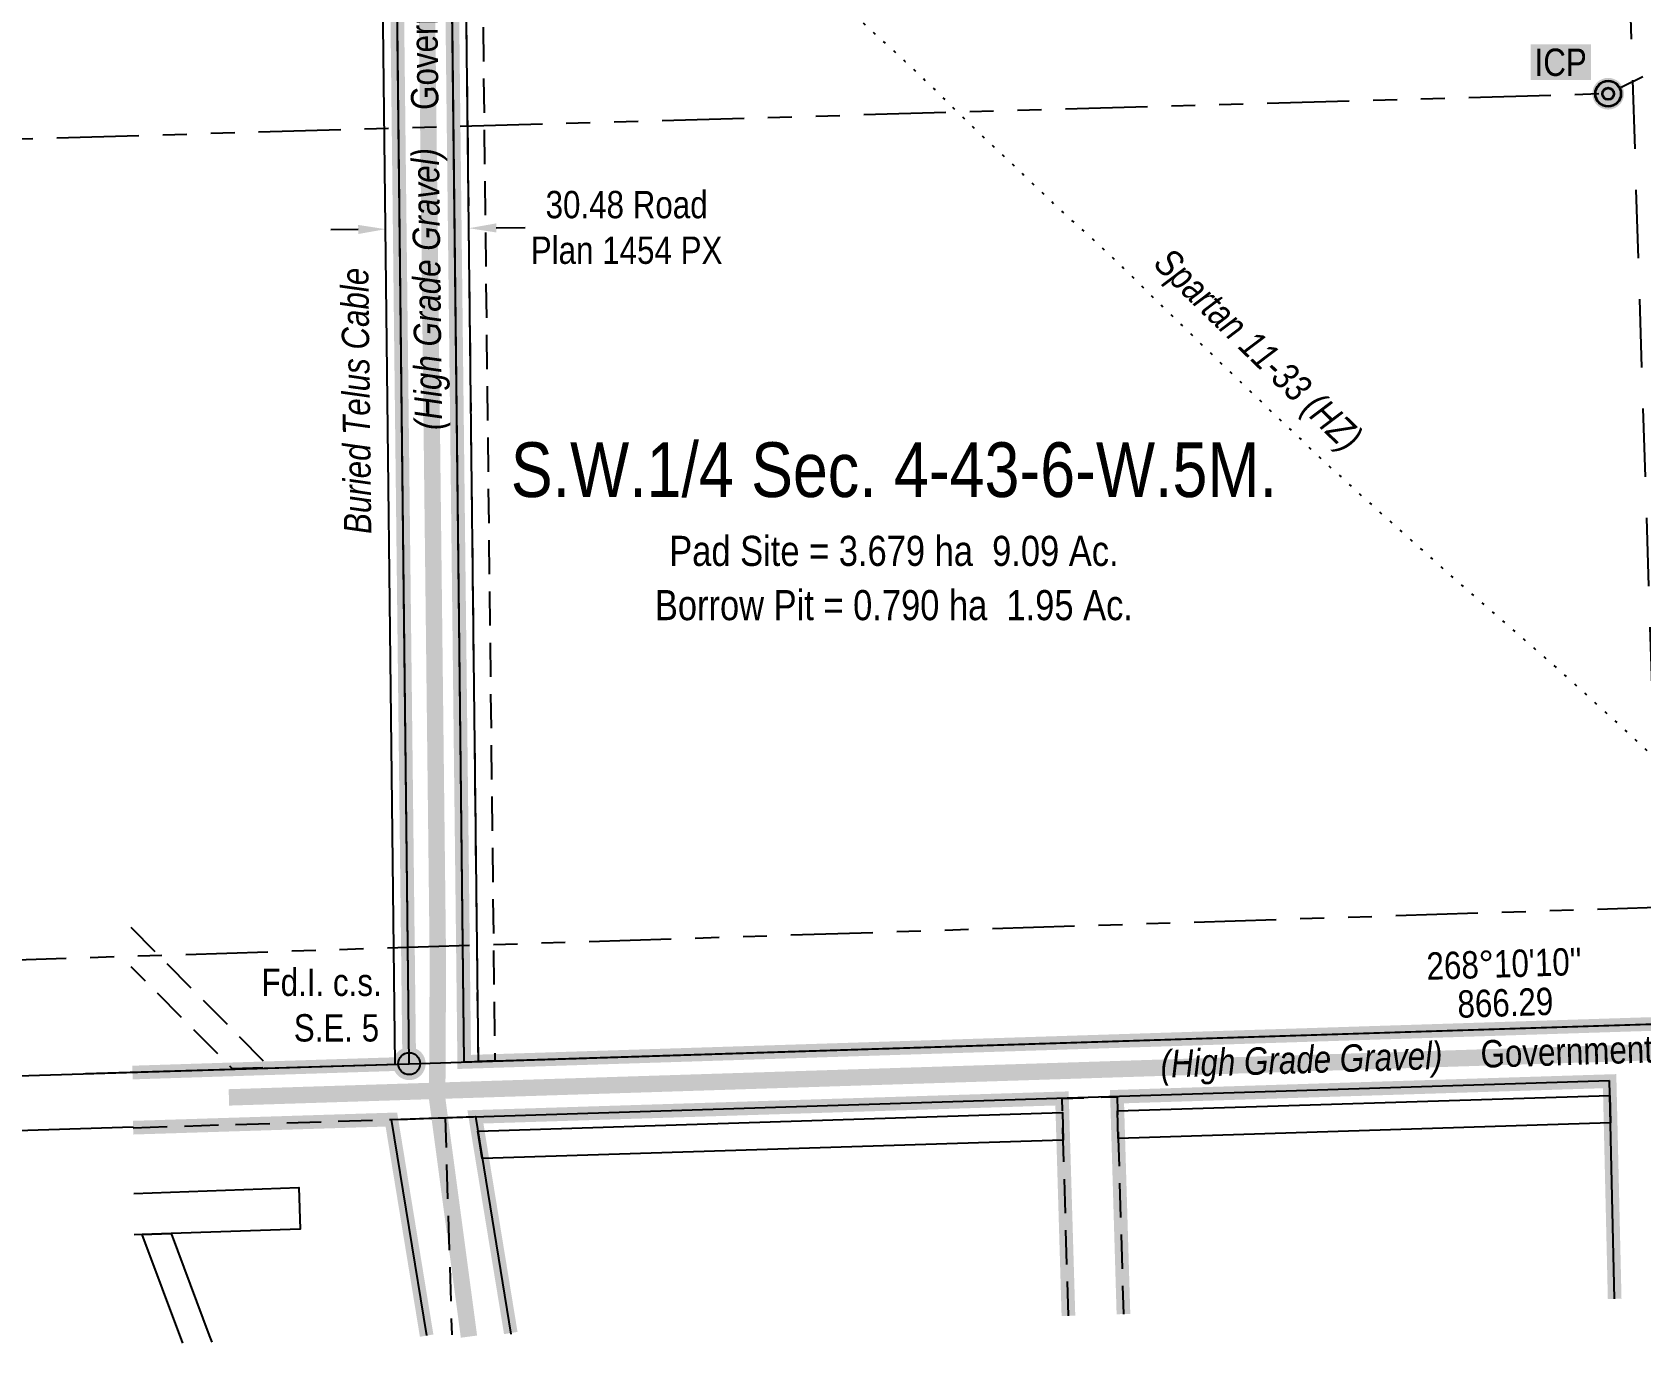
# Model space of a CAD drawing. Extents: x 640289 to 652763, y 5833822 to 5839625.
# Drawn here: x 647009 to 647597, y 5837583 to 5838062 of the extents above; entities that cross this region are included whole.
import ezdxf
from ezdxf.enums import TextEntityAlignment as Align

# ---------------------------------------------------------------- set-up
doc = ezdxf.new("R2010")
doc.units = 0
doc.header["$LTSCALE"] = 5
doc.header["$PDMODE"] = 34
doc.header["$PDSIZE"] = 0.03
for name, pattern in [('CENTERLINEX3', [5, 2.5, -1, 0.5, -1]), ('foc-ACCESSROAD', [3.75, 2.5, -1.25]), ('foc-DOT', [1, 0.2, -0.8]), ('foc-DRILLPATH', [14.75, 6, -1.75, 1.75, -1.75, 1.75, -1.75]), ('foc-FLOWLINE', [3.75, 2.5, -1.25]), ('foc-LSD', [8, 5, -3])]:
    doc.linetypes.add(name, pattern=pattern)
doc.layers.get('Defpoints').update_dxf_attribs({"color": 9})
for name, color, linetype in [('AS-POWER', 104, 'foc-POWER'), ('AS-ROADS', 254, 'Continuous'), ('AS-TELUS', 224, 'foc-TEL'), ('C-FLOWLINE', 13, 'foc-FLOWLINE'), ('C-RW', 13, 'Continuous'), ('C-SYMBOL', 7, 'Continuous'), ('C-WS', 13, 'foc-ACCESSROAD'), ('DETAIL-HZ-Existing', 8, 'foc-DOT'), ('DRILL-T', 8, 'Continuous'), ('F-EZE', 190, 'foc-FLOWLINE'), ('L-AREAREQUIRED', 7, 'Continuous'), ('L-BD', 7, 'Continuous'), ('L-MON', 1, 'Continuous'), ('L-MON-T', 1, 'Continuous'), ('L-ROAD-T', 7, 'Continuous'), ('L-SEC', 7, 'Continuous'), ('L-SECTION-LSD', 7, 'foc-LSD'), ('L-TITLEDB', 4, 'Continuous'), ('L-TITLEDB-T', 4, 'Continuous'), ('P-PDRILLPATH', 12, 'foc-DRILLPATH')]:
    doc.layers.add(name, color=color, linetype=linetype)
doc.layers.add('AS-TRAPPER BOUNDARY', color=7, linetype='CENTERLINEX3', true_color=0xb85c00, transparency=0.6)
doc.layers.add('T-TEXT', color=48, linetype='Continuous', lineweight=18)
doc.styles.add('100L', font='ARIALN.TTF', dxfattribs={"height": 11})
doc.styles.add('175L', font='ARIALN.TTF', dxfattribs={"height": 20})
doc.styles.add('80CG', font='ARIALN.TTF', dxfattribs={"height": 10})
doc.styles.add('80L', font='ARIALN.TTF', dxfattribs={"height": 10})
doc.styles.add('80LS', font='ARIALNI.TTF', dxfattribs={"height": 10})
doc.styles.add('foc-LtypeFont', font='ARIALN.TTF', dxfattribs={"height": 7.35})
doc.linetypes.add('foc-POWER', pattern='A,6,-1,["P",foc-LtypeFont,S=0.2,R=0,X=-0.625,Y=-0.75],-1.24,4', length=12.24)
doc.linetypes.add('foc-POWER-NOLINE', pattern='A,0,-4,["P",foc-LtypeFont,S=0.2,R=0,X=-0.625,Y=-0.75],-8.24', length=12.24)
doc.linetypes.add('foc-TEL', pattern='A,2,-1,["T",foc-LtypeFont,S=0.2,R=0,X=-0.425,Y=-0.75],-1.24,8', length=12.24)
doc.linetypes.add('foc-TEL-NOLINE', pattern='A,0,-2,["T",foc-LtypeFont,S=0.2,R=0,X=-0.425,Y=-0.75],-10.24', length=12.24)
doc.dimstyles.new('Compass 5 000', dxfattribs={"dimscale": 5, "dimtxt": 9, "dimasz": 2, "dimexe": 0.2, "dimexo": 0.0625, "dimgap": 0.5, "dimtad": 0, "dimtih": 1, "dimtoh": 1, "dimzin": 0, "dimdsep": 46, "dimtxsty": '80CG', "dimcen": 0.1, "dimse1": 1, "dimse2": 1, "dimclrd": 256, "dimclrt": 256, "dimaunit": 1, "dimadec": 4, "dimazin": 0, "dimtfac": 0.06, "dimtofl": 0, "dimtmove": 0, "dimatfit": 1, "dimfxl": 0.2, "dimtolj": 1, "dimtzin": 0, "dimlwd": -1, "dimarcsym": 0})

# ---------------------------------------------------------------- blocks, each defined once
blk = doc.blocks.new('fdia')
at = {"color": 255, "const_width": 1}
blk.add_lwpolyline([(-0.5, 0, 1), (0.5, 0, 1)], format="xyb", close=True, dxfattribs=at)
blk = doc.blocks.new('Fdiaa')
blk.add_blockref('fdia', (0, 0))
blk = doc.blocks.new('fdib')
at = {"color": 1, "const_width": 1.6}
blk.add_lwpolyline([(-0.4, 0, 1), (0.4, 0, 1)], format="xyb", close=True, dxfattribs=at)
at = {"color": 1}
blk.add_circle((0, 0), 0.8, dxfattribs=at)
blk = doc.blocks.new('Fdibb')
blk.add_blockref('fdib', (0, 0))
blk = doc.blocks.new('fdicc')
for name in ['Fdibb', 'Fdiaa']:
    blk.add_blockref(name, (0, 0))
blk = doc.blocks.new('FDI')
blk.add_blockref('fdicc', (0, 0))
blk = doc.blocks.new('*D52')
at = {"layer": 'Defpoints', "color": 0, "transparency": 16777216}
for p in [(647137.52, 5838044.44), (647167.99, 5838044.79), (647168.61, 5837990.83)]:
    blk.add_point(p, dxfattribs=at)
at = {"layer": 'L-TITLEDB-T', "transparency": 16777216}
for p, q in [((647128.14, 5837990.37), (647118.14, 5837990.26)), ((647178.61, 5837990.95), (647189.18, 5837991.07))]:
    blk.add_line(p, q, dxfattribs=at)
for points in [[(647128.12, 5837992.04), (647128.16, 5837988.71), (647138.14, 5837990.49)], [(647178.59, 5837992.61), (647178.63, 5837989.28), (647168.61, 5837990.83)]]:
    blk.add_solid(points, dxfattribs=at)
at = {"layer": 'L-TITLEDB-T', "transparency": 16777216, "insert": (647226.24, 5837991.07), "char_height": 10, "attachment_point": 5, "style": '80CG'}
blk.add_mtext('\\A1;30.48 Road\\PPlan 1454 PX', dxfattribs=at)
blk = doc.blocks.new('plbh')
at = {"layer": 'L-MON'}
h = blk.add_hatch(color=255, dxfattribs=at)
h.dxf.hatch_style = 1
edge = h.paths.add_edge_path()
edge.add_arc((0, 0), 1.16, 0, 360)
h = blk.add_hatch(color=256, dxfattribs=at)
h.dxf.hatch_style = 1
h.paths.add_polyline_path([(-0.96, 0, 1), (0.96, 0, 1)])
h.paths.add_polyline_path([(0.91, 0, -1), (-0.91, 0, -1)], flags=16)
h.paths.add_polyline_path([(0.45, 0, -1), (-0.45, 0, -1)], flags=0)
h = blk.add_hatch(color=256, dxfattribs=at)
h.dxf.hatch_style = 1
h.paths.add_polyline_path([(-0.45, 0, 1), (0.45, 0, 1)])
h.paths.add_polyline_path([(0.4, 0, -1), (-0.4, 0, -1)], flags=16)
at = {"layer": 'L-MON', "color": 240}
for radius in [0.96, 0.91, 0.45, 0.4]:
    blk.add_circle((0, 0), radius, dxfattribs=at)
blk = doc.blocks.new('ICP_text')
at = {"color": 14, "insert": (-10.78, -0.47), "char_height": 10, "attachment_point": 5, "style": '80L', "bg_fill": 1, "box_fill_scale": 1.15, "bg_fill_color": 255, "bg_fill_transparency": 0}
blk.add_mtext_dynamic_manual_height_columns('ICP', width=19.0702, gutter_width=47.5, heights=[0], dxfattribs=at)

msp = doc.modelspace()

# ---------------------------------------------------------------- linework, layer by layer
at = {"layer": 'AS-POWER', "linetype": 'foc-POWER-NOLINE', "flags": 128}
for points in [[(647166.897, 5837686.073), (647158.869, 5838391.633)], [(647028.471, 5837681.791), (647146.789, 5837685.43), (648012.384, 5837713.09), (648111.155, 5837716.246)]]:
    msp.add_lwpolyline(points, dxfattribs=at)
at = {"layer": 'AS-ROADS', "const_width": 5.998, "flags": 128}
for points in [[(647168.623, 5837585.659), (647157.011, 5837672.565), (647157.264, 5837722.95), (647146.875, 5838630.024)], [(647080.883, 5837673.107), (648111.478, 5837705.893)]]:
    msp.add_lwpolyline(points, dxfattribs=at)
at = {"layer": 'AS-TELUS', "linetype": 'foc-TEL-NOLINE', "flags": 128}
msp.add_lwpolyline([(647146.789, 5837685.43), (647136.045, 5838629.646)], dxfattribs=at)
at = {"layer": 'AS-TRAPPER BOUNDARY', "color": 52, "true_color": 0xbadd22, "const_width": 4.999, "flags": 128}
msp.add_lwpolyline([(647299.342, 5838260.748), (647427.629, 5838262.069), (647427.002, 5838322.989), (647993.026, 5838329.178), (648012.384, 5837713.09), (647166.897, 5837686.073), (647159.686, 5838319.83), (647298.641, 5838321.414), (647298.782, 5838309.065), (647299.342, 5838260.748)], close=True, dxfattribs=at)
for points in [[(647038.252, 5838318.445), (647139.573, 5838319.6), (647146.789, 5837685.43), (647045.628, 5837682.19)], [(647407.836, 5837593.905), (647405.936, 5837658.128), (647405.639, 5837668.188), (647405.486, 5837673.363), (647585.53, 5837679.039), (647585.651, 5837673.859), (647585.884, 5837663.798), (647587.378, 5837599.462)], [(647183.912, 5837586.973), (647183.578, 5837589.012), (647173.459, 5837650.806), (647171.819, 5837660.822), (647170.975, 5837665.979), (647385.379, 5837672.729), (647385.533, 5837667.554), (647385.83, 5837657.495), (647387.729, 5837593.282)], [(647045.862, 5837662.037), (647140.265, 5837665.012), (647152.803, 5837588.199), (647153.167, 5837586.021)]]:
    msp.add_lwpolyline(points, dxfattribs=at)
at = {"layer": 'C-FLOWLINE', "flags": 128}
msp.add_lwpolyline([(647045.012, 5837735.302), (647095.965, 5837683.974), (647082.211, 5837683.547), (647045.18, 5837720.851)], dxfattribs=at)
at = {"layer": 'C-RW'}
for points in [[(647585.884, 5837663.798), (647405.936, 5837658.128), (647405.639, 5837668.188), (647585.651, 5837673.859), (647585.884, 5837663.798)], [(647385.83, 5837657.495), (647173.459, 5837650.806), (647171.819, 5837660.822), (647385.533, 5837667.554), (647385.83, 5837657.495)]]:
    msp.add_lwpolyline(points, close=True, dxfattribs=at)
at = {"layer": 'C-RW', "flags": 128}
for points in [[(647046.14, 5837638.008), (647106.383, 5837640.179), (647106.87, 5837624.893), (647059.79, 5837623.301), (647049.211, 5837622.942), (647046.316, 5837622.837)], [(647063.993, 5837583.261), (647049.211, 5837622.942), (647059.79, 5837623.301), (647073.673, 5837586.032), (647074.583, 5837583.589)]]:
    msp.add_lwpolyline(points, dxfattribs=at)
at = {"layer": 'C-WS', "flags": 128}
for points in [[(647387.729, 5837593.282), (647385.83, 5837657.495), (647385.533, 5837667.554), (647385.379, 5837672.729), (647405.486, 5837673.363), (647405.639, 5837668.188), (647405.936, 5837658.128), (647407.836, 5837593.905)], [(647045.862, 5837662.037), (647140.265, 5837665.012), (647146.124, 5837665.197), (647159.957, 5837665.633), (647162.303, 5837586.304)]]:
    msp.add_lwpolyline(points, dxfattribs=at)
at = {"layer": 'DETAIL-HZ-Existing', "flags": 128}
msp.add_lwpolyline([(646946.499, 5838402.941), (646946.609, 5838402.924), (646946.774, 5838402.769), (646946.647, 5838402.665), (646946.437, 5838402.659), (646946.16, 5838402.551), (646945.854, 5838402.411), (646945.409, 5838402.248), (646944.727, 5838401.987), (646943.886, 5838401.662), (646942.984, 5838401.384), (646942.207, 5838401.271), (646941.673, 5838401.395), (646941.352, 5838401.755), (646941.108, 5838402.208), (646940.961, 5838402.774), (646941.073, 5838403.368), (646941.38, 5838403.817), (646941.843, 5838404.061), (646942.387, 5838404.268), (646943.01, 5838404.507), (646943.526, 5838404.642), (646943.685, 5838404.667), (646944.251, 5838404.834), (646944.835, 5838405.022), (646945.409, 5838405.229), (646945.922, 5838405.475), (646946.384, 5838405.749), (646946.836, 5838406.013), (646947.21, 5838406.224), (646947.524, 5838406.414), (646947.581, 5838406.525), (646947.391, 5838406.51), (646947.133, 5838406.442), (646946.845, 5838406.373), (646946.557, 5838406.314), (646946.307, 5838406.297), (646946.077, 5838406.31), (646945.845, 5838406.353), (646945.623, 5838406.426), (646945.461, 5838406.511), (646945.211, 5838406.494), (646944.774, 5838406.371), (646944.308, 5838406.246), (646943.79, 5838406.161), (646943.204, 5838406.023), (646942.66, 5838405.837), (646942.155, 5838405.651), (646941.926, 5838405.294), (646942.029, 5838404.857), (646942.194, 5838404.352), (646942.322, 5838403.765), (646942.371, 5838403.147), (646942.451, 5838402.469), (646942.72, 5838401.857), (646943.055, 5838401.347), (646943.39, 5838400.866), (646943.702, 5838400.456), (646943.981, 5838400.184), (646944.226, 5838400.001), (646944.441, 5838399.848), (646944.759, 5838399.607), (646945.169, 5838399.259), (646945.692, 5838398.825), (646946.328, 5838398.334), (646947.066, 5838397.736), (646947.877, 5838397.07), (646948.697, 5838396.404), (646949.527, 5838395.749), (646950.47, 5838395.017), (646951.443, 5838394.246), (646953.43, 5838392.726), (646956.325, 5838390.632), (646958.954, 5838388.71), (646961.386, 5838387.013), (646963.53, 5838385.597), (646965.371, 5838384.572), (646967.081, 5838383.953), (646968.367, 5838383.432), (646969.282, 5838382.969), (646969.979, 5838382.75), (646971.092, 5838382.644), (646971.661, 5838382.701), (646972.198, 5838382.797), (646972.617, 5838382.84), (646972.859, 5838382.777), (646972.827, 5838382.506), (646972.576, 5838382.198), (646972.395, 5838381.903), (646972.101, 5838381.694), (646971.633, 5838381.64), (646971.155, 5838381.565), (646970.738, 5838381.463), (646970.341, 5838381.34), (646969.885, 5838381.207), (646969.368, 5838381.101), (646968.921, 5838381.007), (646968.575, 5838380.857), (646968.299, 5838380.729), (646968.071, 5838380.642), (646967.903, 5838380.577), (646967.715, 5838380.521), (646967.604, 5838380.528), (646967.473, 5838380.584), (646967.412, 5838380.602), (646967.402, 5838380.601), (646967.402, 5838380.591), (646967.465, 5838380.523), (646967.66, 5838380.349), (646968.018, 5838380.08), (646968.56, 5838379.686), (646968.703, 5838379.59), (646969.307, 5838379.138), (646970.24, 5838378.406), (646971.407, 5838377.511), (646972.791, 5838376.412), (646974.381, 5838375.1), (646976.067, 5838373.61), (646977.97, 5838371.896), (646980.147, 5838370.041), (646982.528, 5838368.052), (646985.669, 5838365.386), (646990.803, 5838361.049), (646995.08, 5838357.546), (646997.777, 5838355.376), (647000.657, 5838353.092), (647003.855, 5838350.578), (647007.362, 5838347.742), (647011.129, 5838344.554), (647014.726, 5838341.401), (647018.169, 5838338.364), (647021.847, 5838335.203), (647025.39, 5838332.169), (647028.881, 5838329.193), (647032.559, 5838326.002), (647036.351, 5838322.675), (647040.361, 5838319.104), (647044.507, 5838315.318), (647048.705, 5838311.473), (647053.046, 5838307.512), (647057.375, 5838303.651), (647061.955, 5838299.717), (647066.882, 5838295.594), (647071.727, 5838291.518), (647076.841, 5838287.14), (647082.224, 5838282.481), (647087.372, 5838278.014), (647092.815, 5838273.326), (647098.671, 5838268.27), (647104.036, 5838263.53), (647109.785, 5838258.351), (647115.95, 5838252.645), (647121.987, 5838246.854), (647127.761, 5838241.176), (647133.413, 5838235.554), (647139.425, 5838229.622), (647145.424, 5838223.791), (647151.563, 5838217.953), (647157.821, 5838212.119), (647164.179, 5838206.318), (647170.73, 5838200.423), (647177.137, 5838194.654), (647181.901, 5838190.296), (647183.661, 5838188.668), (647190.251, 5838182.474), (647196.587, 5838176.402), (647203.007, 5838170.183), (647209.625, 5838163.72), (647215.801, 5838157.644), (647222.214, 5838151.354), (647228.987, 5838144.725), (647235.069, 5838138.796), (647241.53, 5838132.558), (647248.062, 5838126.282), (647258.474, 5838116.412), (647268.419, 5838107.138), (647274.492, 5838101.498), (647278.311, 5838097.912), (647288.177, 5838088.595), (647298.081, 5838079.32), (647308.054, 5838070.087), (647318.055, 5838060.924), (647328.105, 5838051.813), (647337.952, 5838042.436), (647347.585, 5838032.872), (647357.393, 5838023.494), (647367.327, 5838014.219), (647377.115, 5838004.8), (647386.962, 5837995.453), (647397.09, 5837986.385), (647406.963, 5837977.138), (647416.646, 5837967.586), (647426.387, 5837958.076), (647436.117, 5837948.615), (647445.917, 5837939.166), (647455.714, 5837929.787), (647465.521, 5837920.409), (647475.348, 5837911.061), (647485.292, 5837901.787), (647495.313, 5837892.645), (647505.441, 5837883.566), (647515.549, 5837874.517), (647525.657, 5837865.458), (647535.842, 5837856.491), (647546.085, 5837847.586), (647556.379, 5837838.673), (647566.583, 5837829.716), (647576.663, 5837820.606), (647586.724, 5837811.446), (647596.706, 5837802.233), (647606.611, 5837792.927), (647616.468, 5837783.57), (647626.286, 5837774.192), (647636.172, 5837764.836), (647646.184, 5837755.644), (647656.262, 5837746.574), (647666.409, 5837737.546), (647676.585, 5837728.569), (647686.71, 5837719.61), (647696.943, 5837710.695), (647707.225, 5837701.841), (647717.401, 5837692.844), (647727.462, 5837683.693), (647737.513, 5837674.532), (647747.553, 5837665.401), (647757.565, 5837656.199), (647767.527, 5837646.985), (647777.559, 5837637.804), (647787.629, 5837628.683), (647797.737, 5837619.594), (647807.826, 5837610.514), (647812.354, 5837606.426)], dxfattribs=at)
at = {"layer": 'F-EZE', "flags": 128}
msp.add_lwpolyline([(647178.071, 5837686.43), (647172.074, 5837686.238), (647164.978, 5838309.832), (647170.976, 5838309.901), (647178.071, 5837686.43)], close=True, dxfattribs=at)
at = {"layer": 'L-SEC'}
for p, q in [((647146.789, 5837685.43), (647137.166, 5838531.101)), ((647166.897, 5837686.073), (647157.278, 5838531.408)), ((647166.897, 5837686.073), (648012.384, 5837713.09)), ((645596.279, 5837637.744), (647146.789, 5837685.43)), ((647147.407, 5837665.325), (647585.333, 5837679.319)), ((647585.333, 5837679.319), (647587.187, 5837599.456)), ((646785.254, 5837654.113), (647045.858, 5837662.323))]:
    msp.add_line(p, q, dxfattribs=at)
at = {"layer": 'L-SECTION-LSD'}
msp.add_line((647604.968, 5837700.071), (647578.123, 5838545.424), dxfattribs=at)
at = {"layer": 'L-TITLEDB'}
for p, q in [((647172.074, 5837686.238), (647161.317, 5838631.576)), ((647141.612, 5837685.264), (647130.855, 5838630.556))]:
    msp.add_line(p, q, dxfattribs=at)
at = {"layer": 'L-TITLEDB', "flags": 128}
msp.add_lwpolyline([(647153.167, 5837586.021), (647140.265, 5837665.012), (647170.955, 5837666.098), (647183.974, 5837586.596)], dxfattribs=at)
at = {"layer": 'P-PDRILLPATH', "flags": 128}
for points in [[(647897.281, 5838193.103), (647585, 5838040), (645311, 5837975)], [(647897.752, 5838178.112), (647743, 5837747), (645309, 5837669)]]:
    msp.add_lwpolyline(points, dxfattribs=at)

# ---------------------------------------------------------------- block references
at = {"linetype": 'Continuous', "xscale": 0.9997111, "yscale": 0.9997111, "zscale": 0.9997111}
msp.add_blockref('ICP_text', (647578.429, 5838051.895), dxfattribs=at)
at = {"layer": 'L-MON'}
for name, p, xscale, yscale, zscale in [('plbh', (647585, 5838040), 4.998555499999934, 4.998555499999934, 4.998555499999934), ('FDI', (647146.789, 5837685.43), 4.998555499999995, 4.998555499999995, 4.998555499999995)]:
    msp.add_blockref(name, p, dxfattribs=dict(at, xscale=xscale, yscale=yscale, zscale=zscale))

# ---------------------------------------------------------------- texts
at = {"layer": 'AS-TELUS', "insert": (647122.959, 5837878.68), "char_height": 9.98952, "attachment_point": 1, "rotation": 90.651944, "style": '80L'}
msp.add_mtext_dynamic_manual_height_columns('\\pi0.3127,t130.18;{\\fArial Narrow|b0|i1|c0|p34;Buried Telus Cable}', width=97.16125, gutter_width=49.979, heights=[0], dxfattribs=at)
at = {"layer": 'C-SYMBOL', "color": 3, "style": '175L'}
msp.add_text('S.W.1/4 Sec. 4-43-6-W.5M.', height=19.99422, dxfattribs=at).set_placement((647323.943, 5837886.584), align=Align.BOTTOM_CENTER)
at = {"layer": 'DRILL-T', "insert": (647424.977, 5837984.831), "char_height": 9.99711, "attachment_point": 1, "rotation": 315.802966, "style": '80L'}
msp.add_mtext_dynamic_manual_height_columns('\\pi0.46991;{\\fArial Narrow|b0|i1|c0|p34;Spartan 11-33 (HZ)}', width=98.12183, gutter_width=50, heights=[0], dxfattribs=at)
at = {"layer": 'L-AREAREQUIRED', "color": 5, "style": '100L'}
for s, p in [('Pad Site = 3.679 ha  9.09 Ac.', (647323.943, 5837864.091)), ('Borrow Pit = 0.790 ha  1.95 Ac.', (647323.943, 5837844.258))]:
    msp.add_text(s, height=10.99682, dxfattribs=at).set_placement(p, align=Align.BOTTOM_CENTER)
at = {"layer": 'L-BD', "style": '80L'}
for s, height, p in [("268°10'10''", 9.99711, (647546.96, 5837721.973)), ('866.29', 9.9971, (647547.415, 5837707.734))]:
    msp.add_text(s, height=height, rotation=1.8303, dxfattribs=at).set_placement(p, align=Align.MIDDLE)
at = {"layer": 'L-MON-T', "insert": (647091.745, 5837720.193), "char_height": 9.99423, "attachment_point": 1, "style": '80L'}
msp.add_mtext_dynamic_manual_height_columns('\\pi1.0736;Fd.I. c.s.\\P\\pi12.854;S.E. 5', width=43.04803, gutter_width=50, heights=[0], dxfattribs=at)
at = {"layer": 'L-ROAD-T', "style": '80L'}
for rotation, p in [(90.651948, (647151.646, 5838108.539)), (1.770814, (647612.789, 5837691.233))]:
    msp.add_text('Government Road Allowance', height=9.99711, rotation=rotation, dxfattribs=at).set_placement(p, align=Align.MIDDLE_CENTER)
at = {"layer": 'T-TEXT', "style": '80LS'}
for rotation, p in [(90.651948, (647153.239, 5837968.588)), (1.770814, (647472.896, 5837686.908))]:
    msp.add_text('(High Grade Gravel)', height=9.99711, rotation=rotation, dxfattribs=at).set_placement(p, align=Align.MIDDLE_CENTER)

# ---------------------------------------------------------------- dimensions: what is measured, and where the dimension line sits
at = {"layer": 'L-TITLEDB-T'}
dim = msp.add_linear_dim(base=(647168.608, 5837990.832), p1=(647137.525, 5838044.442), p2=(647167.994, 5838044.789), angle=0.651948, text='30.48 Road\\PPlan 1454 PX', dimstyle='Compass 5 000', dxfattribs=at)
dim.commit()
dim.dimension.update_dxf_attribs({"geometry": '*D52', "text_midpoint": (647226.24, 5837991.067), "dimtype": 161})

doc.saveas('drawing.dxf')
